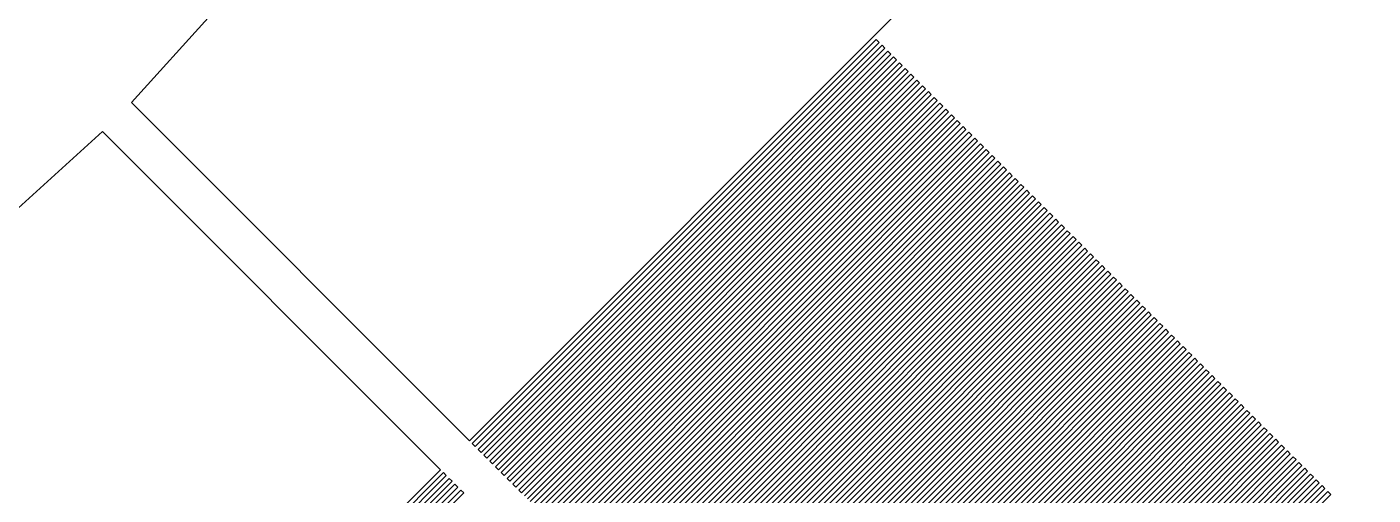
# Model space of a CAD drawing. Extents: x 1 to 107, y 1 to 71.
# Drawn here: x 96.735 to 100.023, y 10.123 to 11.265 of the extents above; entities that cross this region are included whole.
import ezdxf

# ---------------------------------------------------------------- set-up
doc = ezdxf.new("R2010")
doc.units = 0

msp = doc.modelspace()

# ---------------------------------------------------------------- linework, layer by layer
for p, q in [((100.151, 12.5908), (97.8156, 10.2551)), ((96.9901, 11.0806), (97.1851, 11.2959)), ((97.8226, 10.248), (98.8091, 11.2344)), ((98.8161, 11.2274), (97.8297, 10.241)), ((97.8368, 10.2339), (98.8232, 11.2203)), ((98.8303, 11.2132), (97.8439, 10.2268)), ((98.8091, 11.2344), (98.8161, 11.2274)), ((98.8232, 11.2203), (98.8303, 11.2132)), ((97.8509, 10.2197), (98.8374, 11.2061)), ((98.8444, 11.1991), (97.858, 10.2127)), ((97.8651, 10.2056), (98.8515, 11.192)), ((98.8586, 11.1849), (97.8722, 10.1985)), ((98.8374, 11.2061), (98.8444, 11.1991)), ((98.8515, 11.192), (98.8586, 11.1849)), ((97.8792, 10.1915), (98.8656, 11.1779)), ((98.8727, 11.1708), (97.8863, 10.1844)), ((97.8934, 10.1773), (98.8798, 11.1637)), ((98.8869, 11.1567), (97.9004, 10.1702)), ((97.9075, 10.1632), (98.8939, 11.1496)), ((98.8656, 11.1779), (98.8727, 11.1708)), ((98.8798, 11.1637), (98.8869, 11.1567)), ((98.8939, 11.1496), (98.901, 11.1425)), ((98.901, 11.1425), (97.9146, 10.1561)), ((97.9216, 10.149), (98.9081, 11.1355)), ((98.9151, 11.1284), (97.9287, 10.142)), ((97.9358, 10.1349), (98.9222, 11.1213)), ((98.9293, 11.1142), (97.9429, 10.1278)), ((98.9081, 11.1355), (98.9151, 11.1284)), ((98.9222, 11.1213), (98.9293, 11.1142)), ((97.8156, 10.2551), (96.9901, 11.0806)), ((97.9499, 10.1207), (98.9364, 11.1072)), ((98.9434, 11.1001), (97.957, 10.1137)), ((97.9641, 10.1066), (98.9505, 11.093)), ((98.9576, 11.0859), (97.9711, 10.0995)), ((98.9364, 11.1072), (98.9434, 11.1001)), ((98.9505, 11.093), (98.9576, 11.0859)), ((97.9782, 10.0925), (98.9646, 11.0789)), ((98.9717, 11.0718), (97.9853, 10.0854)), ((97.9924, 10.0783), (98.9788, 11.0647)), ((98.9858, 11.0577), (97.9994, 10.0712)), ((98.0065, 10.0642), (98.9929, 11.0506)), ((98.9646, 11.0789), (98.9717, 11.0718)), ((98.9788, 11.0647), (98.9858, 11.0577)), ((98.9929, 11.0506), (99, 11.0435)), ((99, 11.0435), (98.0136, 10.0571)), ((98.0206, 10.05), (99.0071, 11.0365)), ((99.0141, 11.0294), (98.0277, 10.043)), ((98.0348, 10.0359), (99.0212, 11.0223)), ((99.0283, 11.0152), (98.0419, 10.0288)), ((99.0071, 11.0365), (99.0141, 11.0294)), ((99.0212, 11.0223), (99.0283, 11.0152)), ((96.7041, 10.8148), (96.9194, 11.0099)), ((96.9194, 11.0099), (97.7449, 10.1844)), ((98.0489, 10.0217), (99.0354, 11.0082)), ((99.0424, 11.0011), (98.056, 10.0147)), ((98.0631, 10.0076), (99.0495, 10.994)), ((99.0566, 10.987), (98.0701, 10.0005)), ((99.0354, 11.0082), (99.0424, 11.0011)), ((99.0495, 10.994), (99.0566, 10.987)), ((98.0772, 9.99347), (99.0636, 10.9799)), ((99.0707, 10.9728), (98.0843, 9.98639)), ((98.0914, 9.97932), (99.0778, 10.9657)), ((99.0848, 10.9587), (98.0984, 9.97226)), ((98.1055, 9.96518), (99.0919, 10.9516)), ((99.0636, 10.9799), (99.0707, 10.9728)), ((99.0778, 10.9657), (99.0848, 10.9587)), ((99.0919, 10.9516), (99.099, 10.9445)), ((99.099, 10.9445), (98.1126, 9.95811)), ((98.1196, 9.95103), (99.106, 10.9375)), ((99.1131, 10.9304), (98.1267, 9.94397)), ((98.1338, 9.93689), (99.1202, 10.9233)), ((99.1273, 10.9162), (98.1409, 9.92982)), ((99.106, 10.9375), (99.1131, 10.9304)), ((99.1202, 10.9233), (99.1273, 10.9162)), ((98.1479, 9.92274), (99.1343, 10.9092)), ((99.1414, 10.9021), (98.155, 9.91568)), ((98.1621, 9.9086), (99.1485, 10.895)), ((99.1556, 10.888), (98.1691, 9.90154)), ((99.1343, 10.9092), (99.1414, 10.9021)), ((99.1485, 10.895), (99.1556, 10.888)), ((98.1762, 9.89447), (99.1626, 10.8809)), ((99.1697, 10.8738), (98.1833, 9.88739)), ((98.1904, 9.88033), (99.1768, 10.8667)), ((99.1838, 10.8597), (98.1974, 9.87326)), ((98.2045, 9.86618), (99.1909, 10.8526)), ((99.1626, 10.8809), (99.1697, 10.8738)), ((99.1768, 10.8667), (99.1838, 10.8597)), ((99.1909, 10.8526), (99.198, 10.8455)), ((99.198, 10.8455), (98.2116, 9.85912)), ((98.2186, 9.85205), (99.205, 10.8385)), ((99.2121, 10.8314), (98.2257, 9.84497)), ((98.2328, 9.83791), (99.2192, 10.8243)), ((99.2263, 10.8172), (98.2398, 9.83084)), ((99.205, 10.8385), (99.2121, 10.8314)), ((99.2192, 10.8243), (99.2263, 10.8172)), ((98.2469, 9.82376), (99.2333, 10.8102)), ((99.2404, 10.8031), (98.254, 9.8167)), ((98.2611, 9.80962), (99.2475, 10.796)), ((99.2545, 10.789), (98.2681, 9.80255)), ((99.2333, 10.8102), (99.2404, 10.8031)), ((99.2475, 10.796), (99.2545, 10.789)), ((98.2752, 9.79547), (99.2616, 10.7819)), ((99.2687, 10.7748), (98.2823, 9.78839)), ((98.2894, 9.78133), (99.2758, 10.7677)), ((99.2828, 10.7607), (98.2964, 9.77426)), ((98.3035, 9.76718), (99.2899, 10.7536)), ((99.2616, 10.7819), (99.2687, 10.7748)), ((99.2758, 10.7677), (99.2828, 10.7607)), ((99.2899, 10.7536), (99.297, 10.7465)), ((99.297, 10.7465), (98.3106, 9.76012)), ((98.3176, 9.75305), (99.304, 10.7395)), ((99.3111, 10.7324), (98.3247, 9.74597)), ((98.3318, 9.73891), (99.3182, 10.7253)), ((99.3253, 10.7182), (98.3389, 9.73183)), ((99.304, 10.7395), (99.3111, 10.7324)), ((99.3182, 10.7253), (99.3253, 10.7182)), ((98.3459, 9.72476), (99.3323, 10.7112)), ((99.3394, 10.7041), (98.353, 9.7177)), ((98.3601, 9.71062), (99.3465, 10.697)), ((99.3535, 10.69), (98.3671, 9.70355)), ((99.3323, 10.7112), (99.3394, 10.7041)), ((99.3465, 10.697), (99.3535, 10.69)), ((98.3742, 9.69649), (99.3606, 10.6829)), ((99.3677, 10.6758), (98.3813, 9.68941)), ((98.3883, 9.68234), (99.3748, 10.6687)), ((99.3818, 10.6617), (98.3954, 9.67526)), ((98.4025, 9.6682), (99.3889, 10.6546)), ((99.3606, 10.6829), (99.3677, 10.6758)), ((99.3748, 10.6687), (99.3818, 10.6617)), ((99.3889, 10.6546), (99.396, 10.6475)), ((99.396, 10.6475), (98.4095, 9.66112)), ((98.4166, 9.65405), (99.403, 10.6405)), ((99.4101, 10.6334), (98.4237, 9.64697)), ((98.4308, 9.63991), (99.4172, 10.6263)), ((99.403, 10.6405), (99.4101, 10.6334)), ((99.4172, 10.6263), (99.4243, 10.6192)), ((99.4243, 10.6192), (98.4379, 9.63283)), ((98.4449, 9.62576), (99.4313, 10.6122)), ((99.4384, 10.6051), (98.452, 9.6187)), ((98.4591, 9.61162), (99.4455, 10.598)), ((99.4525, 10.591), (98.4661, 9.60455)), ((99.4313, 10.6122), (99.4384, 10.6051)), ((99.4455, 10.598), (99.4525, 10.591)), ((98.4732, 9.59749), (99.4596, 10.5839)), ((99.4667, 10.5768), (98.4803, 9.59041)), ((98.4873, 9.58334), (99.4738, 10.5698)), ((99.4808, 10.5627), (98.4944, 9.57628)), ((98.5015, 9.5692), (99.4879, 10.5556)), ((99.4596, 10.5839), (99.4667, 10.5768)), ((99.4738, 10.5698), (99.4808, 10.5627)), ((99.4879, 10.5556), (99.495, 10.5486)), ((99.495, 10.5486), (98.5085, 9.56213)), ((98.5156, 9.55505), (99.502, 10.5415)), ((99.5091, 10.5344), (98.5227, 9.54799)), ((98.5298, 9.54092), (99.5162, 10.5273)), ((99.502, 10.5415), (99.5091, 10.5344)), ((99.5162, 10.5273), (99.5233, 10.5203)), ((99.5233, 10.5203), (98.5368, 9.53384)), ((98.5439, 9.52678), (99.5303, 10.5132)), ((99.5374, 10.5061), (98.551, 9.5197)), ((98.558, 9.51263), (99.5445, 10.499)), ((99.5515, 10.492), (98.5651, 9.50555)), ((99.5303, 10.5132), (99.5374, 10.5061)), ((99.5445, 10.499), (99.5515, 10.492)), ((98.5722, 9.49849), (99.5586, 10.4849)), ((99.5657, 10.4778), (98.5793, 9.49141)), ((98.5863, 9.48434), (99.5728, 10.4708)), ((99.5798, 10.4637), (98.5934, 9.47728)), ((98.6005, 9.4702), (99.5869, 10.4566)), ((99.5586, 10.4849), (99.5657, 10.4778)), ((99.5728, 10.4708), (99.5798, 10.4637)), ((99.5869, 10.4566), (99.594, 10.4496)), ((99.594, 10.4496), (98.6075, 9.46313)), ((98.6146, 9.45605), (99.601, 10.4425)), ((99.6081, 10.4354), (98.6217, 9.44899)), ((98.6288, 9.44193), (99.6152, 10.4283)), ((99.601, 10.4425), (99.6081, 10.4354)), ((99.6152, 10.4283), (99.6223, 10.4213)), ((99.6223, 10.4213), (98.6358, 9.43484)), ((98.6429, 9.42778), (99.6293, 10.4142)), ((99.6364, 10.4071), (98.65, 9.42072)), ((98.657, 9.41364), (99.6435, 10.4001)), ((99.6505, 10.393), (98.6641, 9.40657)), ((99.6293, 10.4142), (99.6364, 10.4071)), ((99.6435, 10.4001), (99.6505, 10.393)), ((98.6712, 9.39951), (99.6576, 10.3859)), ((99.6647, 10.3788), (98.6783, 9.39243)), ((98.6853, 9.38536), (99.6717, 10.3718)), ((99.6788, 10.3647), (98.6924, 9.37828)), ((98.6995, 9.37122), (99.6859, 10.3576)), ((99.6576, 10.3859), (99.6647, 10.3788)), ((99.6717, 10.3718), (99.6788, 10.3647)), ((99.6859, 10.3576), (99.6929, 10.3506)), ((99.6929, 10.3506), (98.7065, 9.36414)), ((98.7136, 9.35706), (99.7, 10.3435)), ((99.7071, 10.3364), (98.7207, 9.34999)), ((98.7278, 9.34293), (99.7142, 10.3293)), ((99.7, 10.3435), (99.7071, 10.3364)), ((99.7142, 10.3293), (99.7212, 10.3223)), ((99.7212, 10.3223), (98.7348, 9.33585)), ((98.7419, 9.32878), (99.7283, 10.3152)), ((99.7354, 10.3081), (98.749, 9.32172)), ((98.756, 9.31464), (99.7425, 10.3011)), ((99.7495, 10.294), (98.7631, 9.30757)), ((99.7283, 10.3152), (99.7354, 10.3081)), ((99.7425, 10.3011), (99.7495, 10.294)), ((98.7702, 9.30051), (99.7566, 10.2869)), ((99.7637, 10.2798), (98.7773, 9.29343)), ((98.7843, 9.28636), (99.7707, 10.2728)), ((99.7778, 10.2657), (98.7914, 9.27928)), ((98.7985, 9.27222), (99.7849, 10.2586)), ((99.7566, 10.2869), (99.7637, 10.2798)), ((99.7707, 10.2728), (99.7778, 10.2657)), ((99.7849, 10.2586), (99.7919, 10.2516)), ((97.8297, 10.241), (97.8226, 10.248)), ((97.8439, 10.2268), (97.8368, 10.2339)), ((99.7919, 10.2516), (98.8055, 9.26515)), ((98.8126, 9.25807), (99.799, 10.2445)), ((99.8061, 10.2374), (98.8197, 9.25101)), ((98.8267, 9.24393), (99.8132, 10.2303)), ((99.799, 10.2445), (99.8061, 10.2374)), ((99.8132, 10.2303), (99.8202, 10.2233)), ((97.858, 10.2127), (97.8509, 10.2197)), ((97.8722, 10.1985), (97.8651, 10.2056)), ((99.8202, 10.2233), (98.8338, 9.23686)), ((98.8409, 9.22978), (99.8273, 10.2162)), ((99.8344, 10.2091), (98.848, 9.22272)), ((98.855, 9.21564), (99.8414, 10.2021)), ((99.8485, 10.195), (98.8621, 9.20857)), ((99.8273, 10.2162), (99.8344, 10.2091)), ((99.8414, 10.2021), (99.8485, 10.195)), ((97.7449, 10.1844), (95.4091, 7.84868)), ((96.7655, 9.19092), (97.752, 10.1773)), ((97.759, 10.1703), (96.7726, 9.18384)), ((96.7797, 9.17677), (97.7661, 10.1632)), ((97.752, 10.1773), (97.759, 10.1703)), ((97.7661, 10.1632), (97.7732, 10.1561)), ((97.8863, 10.1844), (97.8792, 10.1915)), ((97.9004, 10.1702), (97.8934, 10.1773)), ((97.9146, 10.1561), (97.9075, 10.1632)), ((98.8692, 9.20149), (99.8556, 10.1879)), ((99.8627, 10.1808), (98.8763, 9.19443)), ((98.8833, 9.18736), (99.8697, 10.1738)), ((99.8768, 10.1667), (98.8904, 9.18028)), ((98.8975, 9.17322), (99.8839, 10.1596)), ((99.8556, 10.1879), (99.8627, 10.1808)), ((99.8697, 10.1738), (99.8768, 10.1667)), ((99.8839, 10.1596), (99.8909, 10.1526)), ((97.7732, 10.1561), (96.7868, 9.16971)), ((96.7938, 9.16263), (97.7802, 10.149)), ((97.7873, 10.142), (96.8009, 9.15556)), ((96.808, 9.14848), (97.7944, 10.1349)), ((97.8015, 10.1278), (96.815, 9.14142)), ((97.7802, 10.149), (97.7873, 10.142)), ((97.7944, 10.1349), (97.8015, 10.1278)), ((97.9287, 10.142), (97.9216, 10.149)), ((97.9429, 10.1278), (97.9358, 10.1349)), ((99.8909, 10.1526), (98.9045, 9.16615)), ((98.9116, 9.15907), (99.898, 10.1455)), ((99.9051, 10.1384), (98.9187, 9.15201)), ((98.9257, 9.14494), (99.9122, 10.1314)), ((99.898, 10.1455), (99.9051, 10.1384)), ((99.9122, 10.1314), (99.9192, 10.1243)), ((99.9192, 10.1243), (98.9328, 9.13786))]:
    msp.add_line(p, q)

doc.saveas('drawing.dxf')
